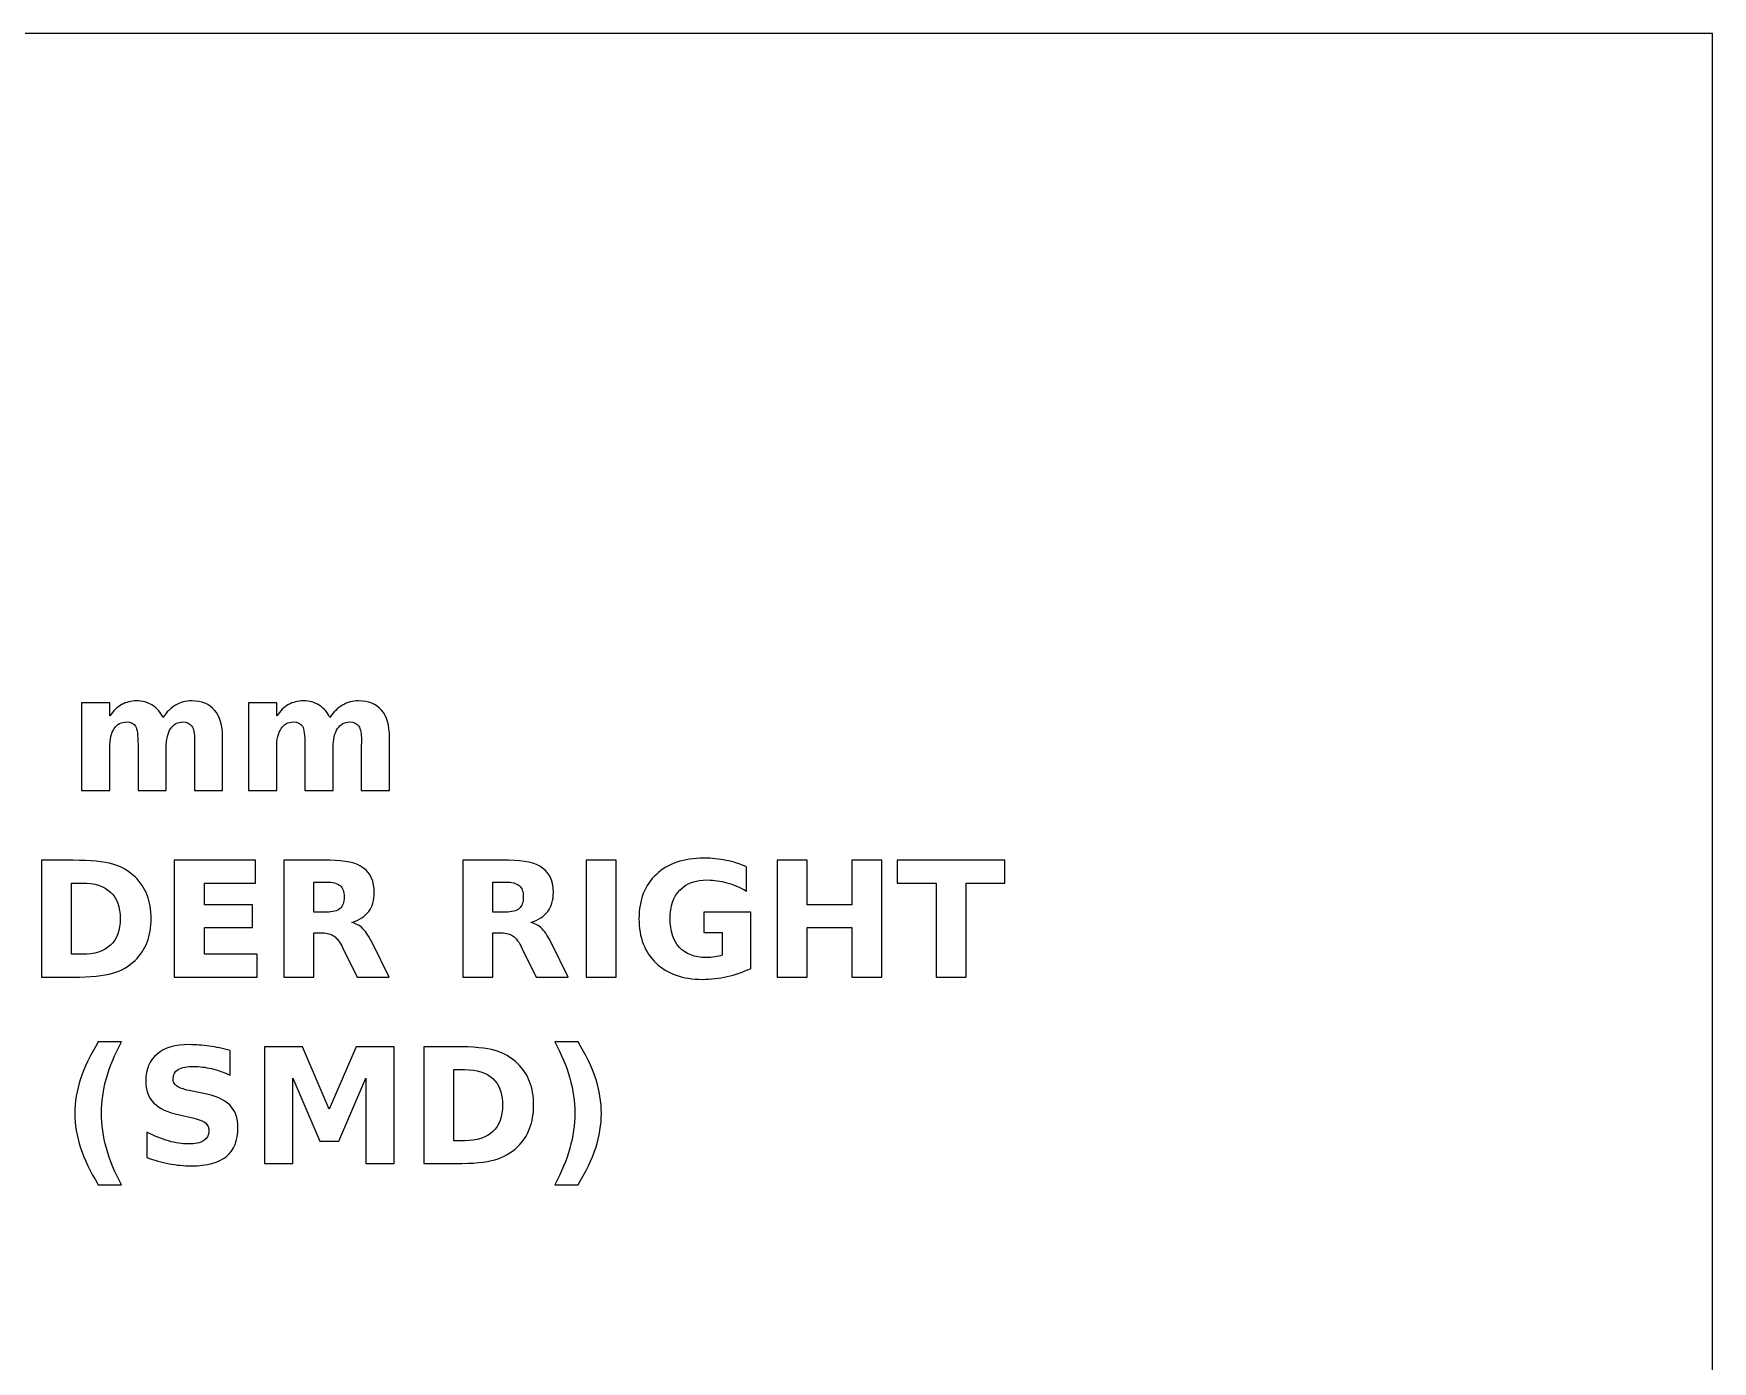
# Model space of a CAD drawing. Header units: centimetres. Extents: x -12 to -9, y -16.35 to -13.35.
# Drawn here: x -10.479 to -9, y -14.52 to -13.35 of the extents above; entities that cross this region are included whole.
import ezdxf

# ---------------------------------------------------------------- set-up
doc = ezdxf.new("R2010")
doc.units = ezdxf.units.CM
doc.header["$MEASUREMENT"] = 0
doc.layers.add('Layer 1', color=7, linetype='Continuous')

msp = doc.modelspace()

# ---------------------------------------------------------------- linework, layer by layer
at = {"layer": 'Layer 1', "color": 7}
msp.add_lwpolyline([(-12, -16.35), (-9, -16.35), (-9, -13.35), (-12, -13.35), (-12, -16.35)], close=True, dxfattribs=at)
at = {"layer": 'Layer 1', "color": 250}
for points, knots in [([(-10.36502, -13.95242), (-10.36189, -13.94765), (-10.3582, -13.944), (-10.35389, -13.94151), (-10.35389, -13.94151), (-10.34959, -13.93899), (-10.34489, -13.93775), (-10.33974, -13.93775), (-10.33974, -13.93775), (-10.33087, -13.93775), (-10.32412, -13.94048), (-10.31949, -13.94596), (-10.31949, -13.94596), (-10.31485, -13.95141), (-10.31252, -13.95936), (-10.31252, -13.96978), (-10.31252, -13.96978), (-10.31252, -13.96978), (-10.31252, -14.01677), (-10.31252, -14.01677), (-10.31252, -14.01677), (-10.31252, -14.01677), (-10.33734, -14.01677), (-10.33734, -14.01677), (-10.33734, -14.01677), (-10.33734, -14.01677), (-10.33734, -13.97653), (-10.33734, -13.97653), (-10.33734, -13.97653), (-10.33729, -13.97594), (-10.33727, -13.97533), (-10.33724, -13.97467), (-10.33724, -13.97467), (-10.33722, -13.97404), (-10.3372, -13.97312), (-10.3372, -13.97192), (-10.3372, -13.97192), (-10.3372, -13.96646), (-10.33799, -13.96249), (-10.33962, -13.96004), (-10.33962, -13.96004), (-10.34122, -13.95757), (-10.3438, -13.95635), (-10.34738, -13.95635), (-10.34738, -13.95635), (-10.35208, -13.95635), (-10.35568, -13.95828), (-10.35824, -13.96214), (-10.35824, -13.96214), (-10.36078, -13.96599), (-10.3621, -13.97157), (-10.3622, -13.97888), (-10.3622, -13.97888), (-10.3622, -13.97888), (-10.3622, -14.01677), (-10.3622, -14.01677), (-10.3622, -14.01677), (-10.3622, -14.01677), (-10.38701, -14.01677), (-10.38701, -14.01677), (-10.38701, -14.01677), (-10.38701, -14.01677), (-10.38701, -13.97653), (-10.38701, -13.97653), (-10.38701, -13.97653), (-10.38701, -13.96799), (-10.38774, -13.96249), (-10.38922, -13.96004), (-10.38922, -13.96004), (-10.39068, -13.95757), (-10.39329, -13.95635), (-10.39705, -13.95635), (-10.39705, -13.95635), (-10.4018, -13.95635), (-10.40545, -13.9583), (-10.40801, -13.96218), (-10.40801, -13.96218), (-10.41057, -13.96606), (-10.41187, -13.97159), (-10.41187, -13.97881), (-10.41187, -13.97881), (-10.41187, -13.97881), (-10.41187, -14.01677), (-10.41187, -14.01677), (-10.41187, -14.01677), (-10.41187, -14.01677), (-10.43668, -14.01677), (-10.43668, -14.01677), (-10.43668, -14.01677), (-10.43668, -14.01677), (-10.43668, -13.93961), (-10.43668, -13.93961), (-10.43668, -13.93961), (-10.43668, -13.93961), (-10.41187, -13.93961), (-10.41187, -13.93961), (-10.41187, -13.93961), (-10.41187, -13.93961), (-10.41187, -13.95092), (-10.41187, -13.95092), (-10.41187, -13.95092), (-10.40883, -13.94654), (-10.40535, -13.94328), (-10.40142, -13.94106), (-10.40142, -13.94106), (-10.3975, -13.93885), (-10.39317, -13.93775), (-10.38844, -13.93775), (-10.38844, -13.93775), (-10.38313, -13.93775), (-10.3784, -13.93904), (-10.37433, -13.94161), (-10.37433, -13.94161), (-10.37024, -13.94419), (-10.36713, -13.94779), (-10.36502, -13.95242)], [0, 0, 0, 0, 0.0344828, 0.0344828, 0.0344828, 0.0344828, 0.0689655, 0.0689655, 0.0689655, 0.0689655, 0.1034483, 0.1034483, 0.1034483, 0.1034483, 0.137931, 0.137931, 0.137931, 0.137931, 0.1724138, 0.1724138, 0.1724138, 0.1724138, 0.2068966, 0.2068966, 0.2068966, 0.2068966, 0.2413793, 0.2413793, 0.2413793, 0.2413793, 0.2758621, 0.2758621, 0.2758621, 0.2758621, 0.3103448, 0.3103448, 0.3103448, 0.3103448, 0.3448276, 0.3448276, 0.3448276, 0.3448276, 0.3793103, 0.3793103, 0.3793103, 0.3793103, 0.4137931, 0.4137931, 0.4137931, 0.4137931, 0.4482759, 0.4482759, 0.4482759, 0.4482759, 0.4827586, 0.4827586, 0.4827586, 0.4827586, 0.5172414, 0.5172414, 0.5172414, 0.5172414, 0.5517241, 0.5517241, 0.5517241, 0.5517241, 0.5862069, 0.5862069, 0.5862069, 0.5862069, 0.6206897, 0.6206897, 0.6206897, 0.6206897, 0.6551724, 0.6551724, 0.6551724, 0.6551724, 0.6896552, 0.6896552, 0.6896552, 0.6896552, 0.7241379, 0.7241379, 0.7241379, 0.7241379, 0.7586207, 0.7586207, 0.7586207, 0.7586207, 0.7931034, 0.7931034, 0.7931034, 0.7931034, 0.8275862, 0.8275862, 0.8275862, 0.8275862, 0.862069, 0.862069, 0.862069, 0.862069, 0.8965517, 0.8965517, 0.8965517, 0.8965517, 0.9310345, 0.9310345, 0.9310345, 0.9310345, 0.9655172, 0.9655172, 0.9655172, 0.9655172, 1, 1, 1, 1]), ([(-10.21798, -13.95242), (-10.21485, -13.94765), (-10.21116, -13.944), (-10.20685, -13.94151), (-10.20685, -13.94151), (-10.20255, -13.93899), (-10.19785, -13.93775), (-10.1927, -13.93775), (-10.1927, -13.93775), (-10.18383, -13.93775), (-10.17708, -13.94048), (-10.17245, -13.94596), (-10.17245, -13.94596), (-10.16781, -13.95141), (-10.16548, -13.95936), (-10.16548, -13.96978), (-10.16548, -13.96978), (-10.16548, -13.96978), (-10.16548, -14.01677), (-10.16548, -14.01677), (-10.16548, -14.01677), (-10.16548, -14.01677), (-10.1903, -14.01677), (-10.1903, -14.01677), (-10.1903, -14.01677), (-10.1903, -14.01677), (-10.1903, -13.97653), (-10.1903, -13.97653), (-10.1903, -13.97653), (-10.19025, -13.97594), (-10.19023, -13.97533), (-10.1902, -13.97467), (-10.1902, -13.97467), (-10.19018, -13.97404), (-10.19016, -13.97312), (-10.19016, -13.97192), (-10.19016, -13.97192), (-10.19016, -13.96646), (-10.19095, -13.96249), (-10.19258, -13.96004), (-10.19258, -13.96004), (-10.19418, -13.95757), (-10.19676, -13.95635), (-10.20034, -13.95635), (-10.20034, -13.95635), (-10.20504, -13.95635), (-10.20864, -13.95828), (-10.2112, -13.96214), (-10.2112, -13.96214), (-10.21374, -13.96599), (-10.21506, -13.97157), (-10.21516, -13.97888), (-10.21516, -13.97888), (-10.21516, -13.97888), (-10.21516, -14.01677), (-10.21516, -14.01677), (-10.21516, -14.01677), (-10.21516, -14.01677), (-10.23997, -14.01677), (-10.23997, -14.01677), (-10.23997, -14.01677), (-10.23997, -14.01677), (-10.23997, -13.97653), (-10.23997, -13.97653), (-10.23997, -13.97653), (-10.23997, -13.96799), (-10.2407, -13.96249), (-10.24218, -13.96004), (-10.24218, -13.96004), (-10.24364, -13.95757), (-10.24625, -13.95635), (-10.25001, -13.95635), (-10.25001, -13.95635), (-10.25476, -13.95635), (-10.25841, -13.9583), (-10.26097, -13.96218), (-10.26097, -13.96218), (-10.26353, -13.96606), (-10.26483, -13.97159), (-10.26483, -13.97881), (-10.26483, -13.97881), (-10.26483, -13.97881), (-10.26483, -14.01677), (-10.26483, -14.01677), (-10.26483, -14.01677), (-10.26483, -14.01677), (-10.28964, -14.01677), (-10.28964, -14.01677), (-10.28964, -14.01677), (-10.28964, -14.01677), (-10.28964, -13.93961), (-10.28964, -13.93961), (-10.28964, -13.93961), (-10.28964, -13.93961), (-10.26483, -13.93961), (-10.26483, -13.93961), (-10.26483, -13.93961), (-10.26483, -13.93961), (-10.26483, -13.95092), (-10.26483, -13.95092), (-10.26483, -13.95092), (-10.26179, -13.94654), (-10.25831, -13.94328), (-10.25438, -13.94106), (-10.25438, -13.94106), (-10.25046, -13.93885), (-10.24613, -13.93775), (-10.2414, -13.93775), (-10.2414, -13.93775), (-10.23609, -13.93775), (-10.23136, -13.93904), (-10.22729, -13.94161), (-10.22729, -13.94161), (-10.2232, -13.94419), (-10.22009, -13.94779), (-10.21798, -13.95242)], [0, 0, 0, 0, 0.0344828, 0.0344828, 0.0344828, 0.0344828, 0.0689655, 0.0689655, 0.0689655, 0.0689655, 0.1034483, 0.1034483, 0.1034483, 0.1034483, 0.137931, 0.137931, 0.137931, 0.137931, 0.1724138, 0.1724138, 0.1724138, 0.1724138, 0.2068966, 0.2068966, 0.2068966, 0.2068966, 0.2413793, 0.2413793, 0.2413793, 0.2413793, 0.2758621, 0.2758621, 0.2758621, 0.2758621, 0.3103448, 0.3103448, 0.3103448, 0.3103448, 0.3448276, 0.3448276, 0.3448276, 0.3448276, 0.3793103, 0.3793103, 0.3793103, 0.3793103, 0.4137931, 0.4137931, 0.4137931, 0.4137931, 0.4482759, 0.4482759, 0.4482759, 0.4482759, 0.4827586, 0.4827586, 0.4827586, 0.4827586, 0.5172414, 0.5172414, 0.5172414, 0.5172414, 0.5517241, 0.5517241, 0.5517241, 0.5517241, 0.5862069, 0.5862069, 0.5862069, 0.5862069, 0.6206897, 0.6206897, 0.6206897, 0.6206897, 0.6551724, 0.6551724, 0.6551724, 0.6551724, 0.6896552, 0.6896552, 0.6896552, 0.6896552, 0.7241379, 0.7241379, 0.7241379, 0.7241379, 0.7586207, 0.7586207, 0.7586207, 0.7586207, 0.7931034, 0.7931034, 0.7931034, 0.7931034, 0.8275862, 0.8275862, 0.8275862, 0.8275862, 0.862069, 0.862069, 0.862069, 0.862069, 0.8965517, 0.8965517, 0.8965517, 0.8965517, 0.9310345, 0.9310345, 0.9310345, 0.9310345, 0.9655172, 0.9655172, 0.9655172, 0.9655172, 1, 1, 1, 1]), ([(-10.47218, -14.07815), (-10.47218, -14.07815), (-10.44419, -14.07815), (-10.44419, -14.07815), (-10.44419, -14.07815), (-10.42858, -14.07815), (-10.41696, -14.07926), (-10.40932, -14.08149), (-10.40932, -14.08149), (-10.40167, -14.08372), (-10.39511, -14.08749), (-10.38963, -14.09283), (-10.38963, -14.09283), (-10.38481, -14.09746), (-10.38124, -14.10282), (-10.37888, -14.10889), (-10.37888, -14.10889), (-10.37656, -14.11493), (-10.37538, -14.1218), (-10.37538, -14.12949), (-10.37538, -14.12949), (-10.37538, -14.13725), (-10.37656, -14.14417), (-10.37888, -14.15026), (-10.37888, -14.15026), (-10.38124, -14.15635), (-10.38481, -14.16171), (-10.38963, -14.16634), (-10.38963, -14.16634), (-10.39516, -14.17168), (-10.40177, -14.17545), (-10.40948, -14.17768), (-10.40948, -14.17768), (-10.4172, -14.17991), (-10.42877, -14.18102), (-10.44419, -14.18102), (-10.44419, -14.18102), (-10.44419, -14.18102), (-10.47218, -14.18102), (-10.47218, -14.18102), (-10.47218, -14.18102), (-10.47218, -14.18102), (-10.47218, -14.07815), (-10.47218, -14.07815)], [0, 0, 0, 0, 0.0909091, 0.0909091, 0.0909091, 0.0909091, 0.1818182, 0.1818182, 0.1818182, 0.1818182, 0.2727273, 0.2727273, 0.2727273, 0.2727273, 0.3636364, 0.3636364, 0.3636364, 0.3636364, 0.4545455, 0.4545455, 0.4545455, 0.4545455, 0.5454545, 0.5454545, 0.5454545, 0.5454545, 0.6363636, 0.6363636, 0.6363636, 0.6363636, 0.7272727, 0.7272727, 0.7272727, 0.7272727, 0.8181818, 0.8181818, 0.8181818, 0.8181818, 0.9090909, 0.9090909, 0.9090909, 0.9090909, 1, 1, 1, 1]), ([(-10.35506, -14.07815), (-10.35506, -14.07815), (-10.28347, -14.07815), (-10.28347, -14.07815), (-10.28347, -14.07815), (-10.28347, -14.07815), (-10.28347, -14.09821), (-10.28347, -14.09821), (-10.28347, -14.09821), (-10.28347, -14.09821), (-10.32853, -14.09821), (-10.32853, -14.09821), (-10.32853, -14.09821), (-10.32853, -14.09821), (-10.32853, -14.11736), (-10.32853, -14.11736), (-10.32853, -14.11736), (-10.32853, -14.11736), (-10.28618, -14.11736), (-10.28618, -14.11736), (-10.28618, -14.11736), (-10.28618, -14.11736), (-10.28618, -14.13742), (-10.28618, -14.13742), (-10.28618, -14.13742), (-10.28618, -14.13742), (-10.32853, -14.13742), (-10.32853, -14.13742), (-10.32853, -14.13742), (-10.32853, -14.13742), (-10.32853, -14.16096), (-10.32853, -14.16096), (-10.32853, -14.16096), (-10.32853, -14.16096), (-10.28197, -14.16096), (-10.28197, -14.16096), (-10.28197, -14.16096), (-10.28197, -14.16096), (-10.28197, -14.18102), (-10.28197, -14.18102), (-10.28197, -14.18102), (-10.28197, -14.18102), (-10.35506, -14.18102), (-10.35506, -14.18102), (-10.35506, -14.18102), (-10.35506, -14.18102), (-10.35506, -14.07815), (-10.35506, -14.07815)], [0, 0, 0, 0, 0.0833333, 0.0833333, 0.0833333, 0.0833333, 0.1666667, 0.1666667, 0.1666667, 0.1666667, 0.25, 0.25, 0.25, 0.25, 0.3333333, 0.3333333, 0.3333333, 0.3333333, 0.4166667, 0.4166667, 0.4166667, 0.4166667, 0.5, 0.5, 0.5, 0.5, 0.5833333, 0.5833333, 0.5833333, 0.5833333, 0.6666667, 0.6666667, 0.6666667, 0.6666667, 0.75, 0.75, 0.75, 0.75, 0.8333333, 0.8333333, 0.8333333, 0.8333333, 0.9166667, 0.9166667, 0.9166667, 0.9166667, 1, 1, 1, 1]), ([(-10.23213, -14.1421), (-10.23213, -14.1421), (-10.23213, -14.18102), (-10.23213, -14.18102), (-10.23213, -14.18102), (-10.23213, -14.18102), (-10.25866, -14.18102), (-10.25866, -14.18102), (-10.25866, -14.18102), (-10.25866, -14.18102), (-10.25866, -14.07815), (-10.25866, -14.07815), (-10.25866, -14.07815), (-10.25866, -14.07815), (-10.21814, -14.07815), (-10.21814, -14.07815), (-10.21814, -14.07815), (-10.20459, -14.07815), (-10.19464, -14.08043), (-10.18834, -14.08497), (-10.18834, -14.08497), (-10.18202, -14.08951), (-10.17886, -14.09671), (-10.17886, -14.10654), (-10.17886, -14.10654), (-10.17886, -14.11333), (-10.18051, -14.11893), (-10.18378, -14.12328), (-10.18378, -14.12328), (-10.18707, -14.12766), (-10.19203, -14.13088), (-10.19864, -14.13293), (-10.19864, -14.13293), (-10.19502, -14.13377), (-10.19175, -14.13563), (-10.18888, -14.13855), (-10.18888, -14.13855), (-10.18601, -14.14146), (-10.18312, -14.14588), (-10.18018, -14.15181), (-10.18018, -14.15181), (-10.18018, -14.15181), (-10.16576, -14.18102), (-10.16576, -14.18102), (-10.16576, -14.18102), (-10.16576, -14.18102), (-10.19403, -14.18102), (-10.19403, -14.18102), (-10.19403, -14.18102), (-10.19403, -14.18102), (-10.20657, -14.15546), (-10.20657, -14.15546), (-10.20657, -14.15546), (-10.20908, -14.15033), (-10.21165, -14.1468), (-10.21426, -14.14492), (-10.21426, -14.14492), (-10.21685, -14.14304), (-10.2203, -14.1421), (-10.22463, -14.1421), (-10.22463, -14.1421), (-10.22463, -14.1421), (-10.23213, -14.1421), (-10.23213, -14.1421)], [0, 0, 0, 0, 0.0625, 0.0625, 0.0625, 0.0625, 0.125, 0.125, 0.125, 0.125, 0.1875, 0.1875, 0.1875, 0.1875, 0.25, 0.25, 0.25, 0.25, 0.3125, 0.3125, 0.3125, 0.3125, 0.375, 0.375, 0.375, 0.375, 0.4375, 0.4375, 0.4375, 0.4375, 0.5, 0.5, 0.5, 0.5, 0.5625, 0.5625, 0.5625, 0.5625, 0.625, 0.625, 0.625, 0.625, 0.6875, 0.6875, 0.6875, 0.6875, 0.75, 0.75, 0.75, 0.75, 0.8125, 0.8125, 0.8125, 0.8125, 0.875, 0.875, 0.875, 0.875, 0.9375, 0.9375, 0.9375, 0.9375, 1, 1, 1, 1]), ([(-10.07435, -14.1421), (-10.07435, -14.1421), (-10.07435, -14.18102), (-10.07435, -14.18102), (-10.07435, -14.18102), (-10.07435, -14.18102), (-10.10088, -14.18102), (-10.10088, -14.18102), (-10.10088, -14.18102), (-10.10088, -14.18102), (-10.10088, -14.07815), (-10.10088, -14.07815), (-10.10088, -14.07815), (-10.10088, -14.07815), (-10.06036, -14.07815), (-10.06036, -14.07815), (-10.06036, -14.07815), (-10.04681, -14.07815), (-10.03686, -14.08043), (-10.03056, -14.08497), (-10.03056, -14.08497), (-10.02424, -14.08951), (-10.02108, -14.09671), (-10.02108, -14.10654), (-10.02108, -14.10654), (-10.02108, -14.11333), (-10.02273, -14.11893), (-10.026, -14.12328), (-10.026, -14.12328), (-10.02929, -14.12766), (-10.03425, -14.13088), (-10.04086, -14.13293), (-10.04086, -14.13293), (-10.03724, -14.13377), (-10.03397, -14.13563), (-10.0311, -14.13855), (-10.0311, -14.13855), (-10.02823, -14.14146), (-10.02534, -14.14588), (-10.0224, -14.15181), (-10.0224, -14.15181), (-10.0224, -14.15181), (-10.00798, -14.18102), (-10.00798, -14.18102), (-10.00798, -14.18102), (-10.00798, -14.18102), (-10.03625, -14.18102), (-10.03625, -14.18102), (-10.03625, -14.18102), (-10.03625, -14.18102), (-10.04879, -14.15546), (-10.04879, -14.15546), (-10.04879, -14.15546), (-10.0513, -14.15033), (-10.05387, -14.1468), (-10.05648, -14.14492), (-10.05648, -14.14492), (-10.05907, -14.14304), (-10.06252, -14.1421), (-10.06685, -14.1421), (-10.06685, -14.1421), (-10.06685, -14.1421), (-10.07435, -14.1421), (-10.07435, -14.1421)], [0, 0, 0, 0, 0.0625, 0.0625, 0.0625, 0.0625, 0.125, 0.125, 0.125, 0.125, 0.1875, 0.1875, 0.1875, 0.1875, 0.25, 0.25, 0.25, 0.25, 0.3125, 0.3125, 0.3125, 0.3125, 0.375, 0.375, 0.375, 0.375, 0.4375, 0.4375, 0.4375, 0.4375, 0.5, 0.5, 0.5, 0.5, 0.5625, 0.5625, 0.5625, 0.5625, 0.625, 0.625, 0.625, 0.625, 0.6875, 0.6875, 0.6875, 0.6875, 0.75, 0.75, 0.75, 0.75, 0.8125, 0.8125, 0.8125, 0.8125, 0.875, 0.875, 0.875, 0.875, 0.9375, 0.9375, 0.9375, 0.9375, 1, 1, 1, 1]), ([(-9.99223, -14.07815), (-9.99223, -14.07815), (-9.9657, -14.07815), (-9.9657, -14.07815), (-9.9657, -14.07815), (-9.9657, -14.07815), (-9.9657, -14.18102), (-9.9657, -14.18102), (-9.9657, -14.18102), (-9.9657, -14.18102), (-9.99223, -14.18102), (-9.99223, -14.18102), (-9.99223, -14.18102), (-9.99223, -14.18102), (-9.99223, -14.07815), (-9.99223, -14.07815)], [0, 0, 0, 0, 0.25, 0.25, 0.25, 0.25, 0.5, 0.5, 0.5, 0.5, 0.75, 0.75, 0.75, 0.75, 1, 1, 1, 1]), ([(-9.84727, -14.17338), (-9.85388, -14.1766), (-9.86074, -14.179), (-9.86787, -14.18062), (-9.86787, -14.18062), (-9.875, -14.18222), (-9.88233, -14.18302), (-9.88993, -14.18302), (-9.88993, -14.18302), (-9.90705, -14.18302), (-9.92062, -14.17822), (-9.93064, -14.16865), (-9.93064, -14.16865), (-9.94066, -14.15908), (-9.94567, -14.1461), (-9.94567, -14.12968), (-9.94567, -14.12968), (-9.94567, -14.1131), (-9.94056, -14.10007), (-9.93038, -14.09054), (-9.93038, -14.09054), (-9.92017, -14.08104), (-9.9062, -14.07629), (-9.88847, -14.07629), (-9.88847, -14.07629), (-9.88163, -14.07629), (-9.87507, -14.07693), (-9.86879, -14.07822), (-9.86879, -14.07822), (-9.86253, -14.07951), (-9.8566, -14.08142), (-9.85105, -14.08394), (-9.85105, -14.08394), (-9.85105, -14.08394), (-9.85105, -14.10522), (-9.85105, -14.10522), (-9.85105, -14.10522), (-9.85679, -14.10195), (-9.86251, -14.09953), (-9.86818, -14.09793), (-9.86818, -14.09793), (-9.87384, -14.09631), (-9.87953, -14.09551), (-9.88523, -14.09551), (-9.88523, -14.09551), (-9.89581, -14.09551), (-9.90395, -14.09847), (-9.90966, -14.10437), (-9.90966, -14.10437), (-9.91538, -14.11028), (-9.91825, -14.11872), (-9.91825, -14.12968), (-9.91825, -14.12968), (-9.91825, -14.14057), (-9.91549, -14.14899), (-9.90997, -14.15491), (-9.90997, -14.15491), (-9.90446, -14.16084), (-9.89663, -14.1638), (-9.88647, -14.1638), (-9.88647, -14.1638), (-9.88372, -14.1638), (-9.88116, -14.16364), (-9.87878, -14.16329), (-9.87878, -14.16329), (-9.87641, -14.16293), (-9.87429, -14.16239), (-9.87241, -14.16166), (-9.87241, -14.16166), (-9.87241, -14.16166), (-9.87241, -14.14167), (-9.87241, -14.14167), (-9.87241, -14.14167), (-9.87241, -14.14167), (-9.88859, -14.14167), (-9.88859, -14.14167), (-9.88859, -14.14167), (-9.88859, -14.14167), (-9.88859, -14.12389), (-9.88859, -14.12389), (-9.88859, -14.12389), (-9.88859, -14.12389), (-9.84727, -14.12389), (-9.84727, -14.12389), (-9.84727, -14.12389), (-9.84727, -14.12389), (-9.84727, -14.17338), (-9.84727, -14.17338)], [0, 0, 0, 0, 0.0454545, 0.0454545, 0.0454545, 0.0454545, 0.0909091, 0.0909091, 0.0909091, 0.0909091, 0.1363636, 0.1363636, 0.1363636, 0.1363636, 0.1818182, 0.1818182, 0.1818182, 0.1818182, 0.2272727, 0.2272727, 0.2272727, 0.2272727, 0.2727273, 0.2727273, 0.2727273, 0.2727273, 0.3181818, 0.3181818, 0.3181818, 0.3181818, 0.3636364, 0.3636364, 0.3636364, 0.3636364, 0.4090909, 0.4090909, 0.4090909, 0.4090909, 0.4545455, 0.4545455, 0.4545455, 0.4545455, 0.5, 0.5, 0.5, 0.5, 0.5454545, 0.5454545, 0.5454545, 0.5454545, 0.5909091, 0.5909091, 0.5909091, 0.5909091, 0.6363636, 0.6363636, 0.6363636, 0.6363636, 0.6818182, 0.6818182, 0.6818182, 0.6818182, 0.7272727, 0.7272727, 0.7272727, 0.7272727, 0.7727273, 0.7727273, 0.7727273, 0.7727273, 0.8181818, 0.8181818, 0.8181818, 0.8181818, 0.8636364, 0.8636364, 0.8636364, 0.8636364, 0.9090909, 0.9090909, 0.9090909, 0.9090909, 0.9545455, 0.9545455, 0.9545455, 0.9545455, 1, 1, 1, 1]), ([(-9.82391, -14.07815), (-9.82391, -14.07815), (-9.79738, -14.07815), (-9.79738, -14.07815), (-9.79738, -14.07815), (-9.79738, -14.07815), (-9.79738, -14.11736), (-9.79738, -14.11736), (-9.79738, -14.11736), (-9.79738, -14.11736), (-9.75825, -14.11736), (-9.75825, -14.11736), (-9.75825, -14.11736), (-9.75825, -14.11736), (-9.75825, -14.07815), (-9.75825, -14.07815), (-9.75825, -14.07815), (-9.75825, -14.07815), (-9.73172, -14.07815), (-9.73172, -14.07815), (-9.73172, -14.07815), (-9.73172, -14.07815), (-9.73172, -14.18102), (-9.73172, -14.18102), (-9.73172, -14.18102), (-9.73172, -14.18102), (-9.75825, -14.18102), (-9.75825, -14.18102), (-9.75825, -14.18102), (-9.75825, -14.18102), (-9.75825, -14.13742), (-9.75825, -14.13742), (-9.75825, -14.13742), (-9.75825, -14.13742), (-9.79738, -14.13742), (-9.79738, -14.13742), (-9.79738, -14.13742), (-9.79738, -14.13742), (-9.79738, -14.18102), (-9.79738, -14.18102), (-9.79738, -14.18102), (-9.79738, -14.18102), (-9.82391, -14.18102), (-9.82391, -14.18102), (-9.82391, -14.18102), (-9.82391, -14.18102), (-9.82391, -14.07815), (-9.82391, -14.07815)], [0, 0, 0, 0, 0.0833333, 0.0833333, 0.0833333, 0.0833333, 0.1666667, 0.1666667, 0.1666667, 0.1666667, 0.25, 0.25, 0.25, 0.25, 0.3333333, 0.3333333, 0.3333333, 0.3333333, 0.4166667, 0.4166667, 0.4166667, 0.4166667, 0.5, 0.5, 0.5, 0.5, 0.5833333, 0.5833333, 0.5833333, 0.5833333, 0.6666667, 0.6666667, 0.6666667, 0.6666667, 0.75, 0.75, 0.75, 0.75, 0.8333333, 0.8333333, 0.8333333, 0.8333333, 0.9166667, 0.9166667, 0.9166667, 0.9166667, 1, 1, 1, 1]), ([(-9.7181, -14.07815), (-9.7181, -14.07815), (-9.6233, -14.07815), (-9.6233, -14.07815), (-9.6233, -14.07815), (-9.6233, -14.07815), (-9.6233, -14.09821), (-9.6233, -14.09821), (-9.6233, -14.09821), (-9.6233, -14.09821), (-9.6574, -14.09821), (-9.6574, -14.09821), (-9.6574, -14.09821), (-9.6574, -14.09821), (-9.6574, -14.18102), (-9.6574, -14.18102), (-9.6574, -14.18102), (-9.6574, -14.18102), (-9.68393, -14.18102), (-9.68393, -14.18102), (-9.68393, -14.18102), (-9.68393, -14.18102), (-9.68393, -14.09821), (-9.68393, -14.09821), (-9.68393, -14.09821), (-9.68393, -14.09821), (-9.7181, -14.09821), (-9.7181, -14.09821), (-9.7181, -14.09821), (-9.7181, -14.09821), (-9.7181, -14.07815), (-9.7181, -14.07815)], [0, 0, 0, 0, 0.125, 0.125, 0.125, 0.125, 0.25, 0.25, 0.25, 0.25, 0.375, 0.375, 0.375, 0.375, 0.5, 0.5, 0.5, 0.5, 0.625, 0.625, 0.625, 0.625, 0.75, 0.75, 0.75, 0.75, 0.875, 0.875, 0.875, 0.875, 1, 1, 1, 1]), ([(-10.44565, -14.09821), (-10.44565, -14.09821), (-10.44565, -14.16096), (-10.44565, -14.16096), (-10.44565, -14.16096), (-10.44565, -14.16096), (-10.43615, -14.16096), (-10.43615, -14.16096), (-10.43615, -14.16096), (-10.42531, -14.16096), (-10.41703, -14.15828), (-10.41132, -14.15289), (-10.41132, -14.15289), (-10.4056, -14.14753), (-10.40273, -14.13972), (-10.40273, -14.12949), (-10.40273, -14.12949), (-10.40273, -14.11928), (-10.40558, -14.11152), (-10.41127, -14.10621), (-10.41127, -14.10621), (-10.41696, -14.10087), (-10.42526, -14.09821), (-10.43615, -14.09821), (-10.43615, -14.09821), (-10.43615, -14.09821), (-10.44565, -14.09821), (-10.44565, -14.09821)], [0, 0, 0, 0, 0.1428571, 0.1428571, 0.1428571, 0.1428571, 0.2857143, 0.2857143, 0.2857143, 0.2857143, 0.4285714, 0.4285714, 0.4285714, 0.4285714, 0.5714286, 0.5714286, 0.5714286, 0.5714286, 0.7142857, 0.7142857, 0.7142857, 0.7142857, 0.8571429, 0.8571429, 0.8571429, 0.8571429, 1, 1, 1, 1]), ([(-10.22096, -14.12378), (-10.21541, -14.12378), (-10.21141, -14.12274), (-10.20901, -14.12067), (-10.20901, -14.12067), (-10.20659, -14.1186), (-10.20539, -14.11519), (-10.20539, -14.11046), (-10.20539, -14.11046), (-10.20539, -14.10578), (-10.20659, -14.10242), (-10.20901, -14.1004), (-10.20901, -14.1004), (-10.21141, -14.09838), (-10.21541, -14.09737), (-10.22096, -14.09737), (-10.22096, -14.09737), (-10.22096, -14.09737), (-10.23213, -14.09737), (-10.23213, -14.09737), (-10.23213, -14.09737), (-10.23213, -14.09737), (-10.23213, -14.12378), (-10.23213, -14.12378), (-10.23213, -14.12378), (-10.23213, -14.12378), (-10.22096, -14.12378), (-10.22096, -14.12378)], [0, 0, 0, 0, 0.1428571, 0.1428571, 0.1428571, 0.1428571, 0.2857143, 0.2857143, 0.2857143, 0.2857143, 0.4285714, 0.4285714, 0.4285714, 0.4285714, 0.5714286, 0.5714286, 0.5714286, 0.5714286, 0.7142857, 0.7142857, 0.7142857, 0.7142857, 0.8571429, 0.8571429, 0.8571429, 0.8571429, 1, 1, 1, 1]), ([(-10.06318, -14.12378), (-10.05763, -14.12378), (-10.05363, -14.12274), (-10.05123, -14.12067), (-10.05123, -14.12067), (-10.04881, -14.1186), (-10.04761, -14.11519), (-10.04761, -14.11046), (-10.04761, -14.11046), (-10.04761, -14.10578), (-10.04881, -14.10242), (-10.05123, -14.1004), (-10.05123, -14.1004), (-10.05363, -14.09838), (-10.05763, -14.09737), (-10.06318, -14.09737), (-10.06318, -14.09737), (-10.06318, -14.09737), (-10.07435, -14.09737), (-10.07435, -14.09737), (-10.07435, -14.09737), (-10.07435, -14.09737), (-10.07435, -14.12378), (-10.07435, -14.12378), (-10.07435, -14.12378), (-10.07435, -14.12378), (-10.06318, -14.12378), (-10.06318, -14.12378)], [0, 0, 0, 0, 0.1428571, 0.1428571, 0.1428571, 0.1428571, 0.2857143, 0.2857143, 0.2857143, 0.2857143, 0.4285714, 0.4285714, 0.4285714, 0.4285714, 0.5714286, 0.5714286, 0.5714286, 0.5714286, 0.7142857, 0.7142857, 0.7142857, 0.7142857, 0.8571429, 0.8571429, 0.8571429, 0.8571429, 1, 1, 1, 1]), ([(-10.40159, -14.36387), (-10.40159, -14.36387), (-10.42205, -14.36387), (-10.42205, -14.36387), (-10.42205, -14.36387), (-10.42908, -14.35254), (-10.43428, -14.34174), (-10.43762, -14.33151), (-10.43762, -14.33151), (-10.44098, -14.3213), (-10.44265, -14.31117), (-10.44265, -14.3011), (-10.44265, -14.3011), (-10.44265, -14.29104), (-10.44096, -14.28085), (-10.4376, -14.27055), (-10.4376, -14.27055), (-10.43421, -14.26023), (-10.42904, -14.24946), (-10.42205, -14.23819), (-10.42205, -14.23819), (-10.42205, -14.23819), (-10.40159, -14.23819), (-10.40159, -14.23819), (-10.40159, -14.23819), (-10.40747, -14.24908), (-10.41187, -14.25973), (-10.41481, -14.27013), (-10.41481, -14.27013), (-10.41775, -14.28052), (-10.41923, -14.2908), (-10.41923, -14.30096), (-10.41923, -14.30096), (-10.41923, -14.31112), (-10.41777, -14.3214), (-10.41486, -14.33184), (-10.41486, -14.33184), (-10.41194, -14.34226), (-10.40752, -14.35294), (-10.40159, -14.36387)], [0, 0, 0, 0, 0.1, 0.1, 0.1, 0.1, 0.2, 0.2, 0.2, 0.2, 0.3, 0.3, 0.3, 0.3, 0.4, 0.4, 0.4, 0.4, 0.5, 0.5, 0.5, 0.5, 0.6, 0.6, 0.6, 0.6, 0.7, 0.7, 0.7, 0.7, 0.8, 0.8, 0.8, 0.8, 0.9, 0.9, 0.9, 0.9, 1, 1, 1, 1]), ([(-10.30575, -14.24565), (-10.30575, -14.24565), (-10.30575, -14.2674), (-10.30575, -14.2674), (-10.30575, -14.2674), (-10.3114, -14.26488), (-10.31692, -14.26298), (-10.32228, -14.26169), (-10.32228, -14.26169), (-10.32767, -14.26039), (-10.33275, -14.25976), (-10.33752, -14.25976), (-10.33752, -14.25976), (-10.34385, -14.25976), (-10.34855, -14.26063), (-10.35159, -14.26237), (-10.35159, -14.26237), (-10.35462, -14.26413), (-10.35613, -14.26684), (-10.35613, -14.27051), (-10.35613, -14.27051), (-10.35613, -14.27326), (-10.35512, -14.27542), (-10.35307, -14.27695), (-10.35307, -14.27695), (-10.35102, -14.27848), (-10.34731, -14.27982), (-10.34192, -14.28092), (-10.34192, -14.28092), (-10.34192, -14.28092), (-10.33063, -14.28318), (-10.33063, -14.28318), (-10.33063, -14.28318), (-10.31918, -14.28549), (-10.31107, -14.28897), (-10.30625, -14.29367), (-10.30625, -14.29367), (-10.30142, -14.29835), (-10.299, -14.30501), (-10.299, -14.31364), (-10.299, -14.31364), (-10.299, -14.325), (-10.30236, -14.33344), (-10.30909, -14.33897), (-10.30909, -14.33897), (-10.31582, -14.34449), (-10.32609, -14.34727), (-10.33992, -14.34727), (-10.33992, -14.34727), (-10.34646, -14.34727), (-10.353, -14.34666), (-10.35956, -14.34541), (-10.35956, -14.34541), (-10.36612, -14.34416), (-10.37271, -14.34233), (-10.37927, -14.33991), (-10.37927, -14.33991), (-10.37927, -14.33991), (-10.37927, -14.31752), (-10.37927, -14.31752), (-10.37927, -14.31752), (-10.37271, -14.321), (-10.36636, -14.32363), (-10.36022, -14.3254), (-10.36022, -14.3254), (-10.35408, -14.32716), (-10.34818, -14.32805), (-10.34249, -14.32805), (-10.34249, -14.32805), (-10.3367, -14.32805), (-10.33226, -14.32709), (-10.32918, -14.32516), (-10.32918, -14.32516), (-10.32609, -14.32323), (-10.32457, -14.32048), (-10.32457, -14.31688), (-10.32457, -14.31688), (-10.32457, -14.31368), (-10.3256, -14.31119), (-10.32769, -14.30945), (-10.32769, -14.30945), (-10.32979, -14.30771), (-10.33395, -14.30614), (-10.34021, -14.30477), (-10.34021, -14.30477), (-10.34021, -14.30477), (-10.35048, -14.30249), (-10.35048, -14.30249), (-10.35048, -14.30249), (-10.36076, -14.30028), (-10.36829, -14.29678), (-10.37304, -14.29195), (-10.37304, -14.29195), (-10.37779, -14.28713), (-10.38016, -14.28062), (-10.38016, -14.27246), (-10.38016, -14.27246), (-10.38016, -14.2622), (-10.37685, -14.25432), (-10.37024, -14.24882), (-10.37024, -14.24882), (-10.36363, -14.24329), (-10.35413, -14.24054), (-10.34171, -14.24054), (-10.34171, -14.24054), (-10.33607, -14.24054), (-10.33026, -14.24097), (-10.32428, -14.24181), (-10.32428, -14.24181), (-10.31831, -14.24266), (-10.31213, -14.24393), (-10.30575, -14.24565)], [0, 0, 0, 0, 0.0357143, 0.0357143, 0.0357143, 0.0357143, 0.0714286, 0.0714286, 0.0714286, 0.0714286, 0.1071429, 0.1071429, 0.1071429, 0.1071429, 0.1428571, 0.1428571, 0.1428571, 0.1428571, 0.1785714, 0.1785714, 0.1785714, 0.1785714, 0.2142857, 0.2142857, 0.2142857, 0.2142857, 0.25, 0.25, 0.25, 0.25, 0.2857143, 0.2857143, 0.2857143, 0.2857143, 0.3214286, 0.3214286, 0.3214286, 0.3214286, 0.3571429, 0.3571429, 0.3571429, 0.3571429, 0.3928571, 0.3928571, 0.3928571, 0.3928571, 0.4285714, 0.4285714, 0.4285714, 0.4285714, 0.4642857, 0.4642857, 0.4642857, 0.4642857, 0.5, 0.5, 0.5, 0.5, 0.5357143, 0.5357143, 0.5357143, 0.5357143, 0.5714286, 0.5714286, 0.5714286, 0.5714286, 0.6071429, 0.6071429, 0.6071429, 0.6071429, 0.6428571, 0.6428571, 0.6428571, 0.6428571, 0.6785714, 0.6785714, 0.6785714, 0.6785714, 0.7142857, 0.7142857, 0.7142857, 0.7142857, 0.75, 0.75, 0.75, 0.75, 0.7857143, 0.7857143, 0.7857143, 0.7857143, 0.8214286, 0.8214286, 0.8214286, 0.8214286, 0.8571429, 0.8571429, 0.8571429, 0.8571429, 0.8928571, 0.8928571, 0.8928571, 0.8928571, 0.9285714, 0.9285714, 0.9285714, 0.9285714, 0.9642857, 0.9642857, 0.9642857, 0.9642857, 1, 1, 1, 1]), ([(-10.27572, -14.2424), (-10.27572, -14.2424), (-10.24197, -14.2424), (-10.24197, -14.2424), (-10.24197, -14.2424), (-10.24197, -14.2424), (-10.21852, -14.29746), (-10.21852, -14.29746), (-10.21852, -14.29746), (-10.21852, -14.29746), (-10.19496, -14.2424), (-10.19496, -14.2424), (-10.19496, -14.2424), (-10.19496, -14.2424), (-10.16128, -14.2424), (-10.16128, -14.2424), (-10.16128, -14.2424), (-10.16128, -14.2424), (-10.16128, -14.34527), (-10.16128, -14.34527), (-10.16128, -14.34527), (-10.16128, -14.34527), (-10.18635, -14.34527), (-10.18635, -14.34527), (-10.18635, -14.34527), (-10.18635, -14.34527), (-10.18635, -14.27003), (-10.18635, -14.27003), (-10.18635, -14.27003), (-10.18635, -14.27003), (-10.21006, -14.32549), (-10.21006, -14.32549), (-10.21006, -14.32549), (-10.21006, -14.32549), (-10.22687, -14.32549), (-10.22687, -14.32549), (-10.22687, -14.32549), (-10.22687, -14.32549), (-10.25058, -14.27003), (-10.25058, -14.27003), (-10.25058, -14.27003), (-10.25058, -14.27003), (-10.25058, -14.34527), (-10.25058, -14.34527), (-10.25058, -14.34527), (-10.25058, -14.34527), (-10.27572, -14.34527), (-10.27572, -14.34527), (-10.27572, -14.34527), (-10.27572, -14.34527), (-10.27572, -14.2424), (-10.27572, -14.2424)], [0, 0, 0, 0, 0.0769231, 0.0769231, 0.0769231, 0.0769231, 0.1538462, 0.1538462, 0.1538462, 0.1538462, 0.2307692, 0.2307692, 0.2307692, 0.2307692, 0.3076923, 0.3076923, 0.3076923, 0.3076923, 0.3846154, 0.3846154, 0.3846154, 0.3846154, 0.4615385, 0.4615385, 0.4615385, 0.4615385, 0.5384615, 0.5384615, 0.5384615, 0.5384615, 0.6153846, 0.6153846, 0.6153846, 0.6153846, 0.6923077, 0.6923077, 0.6923077, 0.6923077, 0.7692308, 0.7692308, 0.7692308, 0.7692308, 0.8461538, 0.8461538, 0.8461538, 0.8461538, 0.9230769, 0.9230769, 0.9230769, 0.9230769, 1, 1, 1, 1]), ([(-10.13529, -14.2424), (-10.13529, -14.2424), (-10.1073, -14.2424), (-10.1073, -14.2424), (-10.1073, -14.2424), (-10.09169, -14.2424), (-10.08007, -14.24351), (-10.07243, -14.24574), (-10.07243, -14.24574), (-10.06478, -14.24797), (-10.05822, -14.25174), (-10.05274, -14.25708), (-10.05274, -14.25708), (-10.04792, -14.26171), (-10.04435, -14.26707), (-10.04199, -14.27314), (-10.04199, -14.27314), (-10.03967, -14.27918), (-10.03849, -14.28605), (-10.03849, -14.29374), (-10.03849, -14.29374), (-10.03849, -14.3015), (-10.03967, -14.30842), (-10.04199, -14.31451), (-10.04199, -14.31451), (-10.04435, -14.3206), (-10.04792, -14.32596), (-10.05274, -14.33059), (-10.05274, -14.33059), (-10.05827, -14.33593), (-10.06488, -14.3397), (-10.07259, -14.34193), (-10.07259, -14.34193), (-10.08031, -14.34416), (-10.09188, -14.34527), (-10.1073, -14.34527), (-10.1073, -14.34527), (-10.1073, -14.34527), (-10.13529, -14.34527), (-10.13529, -14.34527), (-10.13529, -14.34527), (-10.13529, -14.34527), (-10.13529, -14.2424), (-10.13529, -14.2424)], [0, 0, 0, 0, 0.0909091, 0.0909091, 0.0909091, 0.0909091, 0.1818182, 0.1818182, 0.1818182, 0.1818182, 0.2727273, 0.2727273, 0.2727273, 0.2727273, 0.3636364, 0.3636364, 0.3636364, 0.3636364, 0.4545455, 0.4545455, 0.4545455, 0.4545455, 0.5454545, 0.5454545, 0.5454545, 0.5454545, 0.6363636, 0.6363636, 0.6363636, 0.6363636, 0.7272727, 0.7272727, 0.7272727, 0.7272727, 0.8181818, 0.8181818, 0.8181818, 0.8181818, 0.9090909, 0.9090909, 0.9090909, 0.9090909, 1, 1, 1, 1]), ([(-10.01984, -14.36387), (-10.01396, -14.35294), (-10.00954, -14.34226), (-10.0066, -14.33184), (-10.0066, -14.33184), (-10.00366, -14.3214), (-10.0022, -14.31112), (-10.0022, -14.30096), (-10.0022, -14.30096), (-10.0022, -14.2908), (-10.00366, -14.28052), (-10.0066, -14.27013), (-10.0066, -14.27013), (-10.00954, -14.25973), (-10.01396, -14.24908), (-10.01984, -14.23819), (-10.01984, -14.23819), (-10.01984, -14.23819), (-9.99938, -14.23819), (-9.99938, -14.23819), (-9.99938, -14.23819), (-9.9924, -14.24946), (-9.98722, -14.26023), (-9.98383, -14.27055), (-9.98383, -14.27055), (-9.98047, -14.28085), (-9.97878, -14.29104), (-9.97878, -14.3011), (-9.97878, -14.3011), (-9.97878, -14.31117), (-9.98045, -14.3213), (-9.98381, -14.33151), (-9.98381, -14.33151), (-9.98715, -14.34174), (-9.99235, -14.35254), (-9.99938, -14.36387), (-9.99938, -14.36387), (-9.99938, -14.36387), (-10.01984, -14.36387), (-10.01984, -14.36387)], [0, 0, 0, 0, 0.1, 0.1, 0.1, 0.1, 0.2, 0.2, 0.2, 0.2, 0.3, 0.3, 0.3, 0.3, 0.4, 0.4, 0.4, 0.4, 0.5, 0.5, 0.5, 0.5, 0.6, 0.6, 0.6, 0.6, 0.7, 0.7, 0.7, 0.7, 0.8, 0.8, 0.8, 0.8, 0.9, 0.9, 0.9, 0.9, 1, 1, 1, 1]), ([(-10.10876, -14.26246), (-10.10876, -14.26246), (-10.10876, -14.32521), (-10.10876, -14.32521), (-10.10876, -14.32521), (-10.10876, -14.32521), (-10.09926, -14.32521), (-10.09926, -14.32521), (-10.09926, -14.32521), (-10.08842, -14.32521), (-10.08014, -14.32253), (-10.07443, -14.31714), (-10.07443, -14.31714), (-10.06871, -14.31178), (-10.06584, -14.30397), (-10.06584, -14.29374), (-10.06584, -14.29374), (-10.06584, -14.28353), (-10.06869, -14.27577), (-10.07438, -14.27046), (-10.07438, -14.27046), (-10.08007, -14.26512), (-10.08837, -14.26246), (-10.09926, -14.26246), (-10.09926, -14.26246), (-10.09926, -14.26246), (-10.10876, -14.26246), (-10.10876, -14.26246)], [0, 0, 0, 0, 0.1428571, 0.1428571, 0.1428571, 0.1428571, 0.2857143, 0.2857143, 0.2857143, 0.2857143, 0.4285714, 0.4285714, 0.4285714, 0.4285714, 0.5714286, 0.5714286, 0.5714286, 0.5714286, 0.7142857, 0.7142857, 0.7142857, 0.7142857, 0.8571429, 0.8571429, 0.8571429, 0.8571429, 1, 1, 1, 1])]:
    msp.add_open_spline(points, degree=3, knots=knots, dxfattribs=at)

doc.saveas('drawing.dxf')
